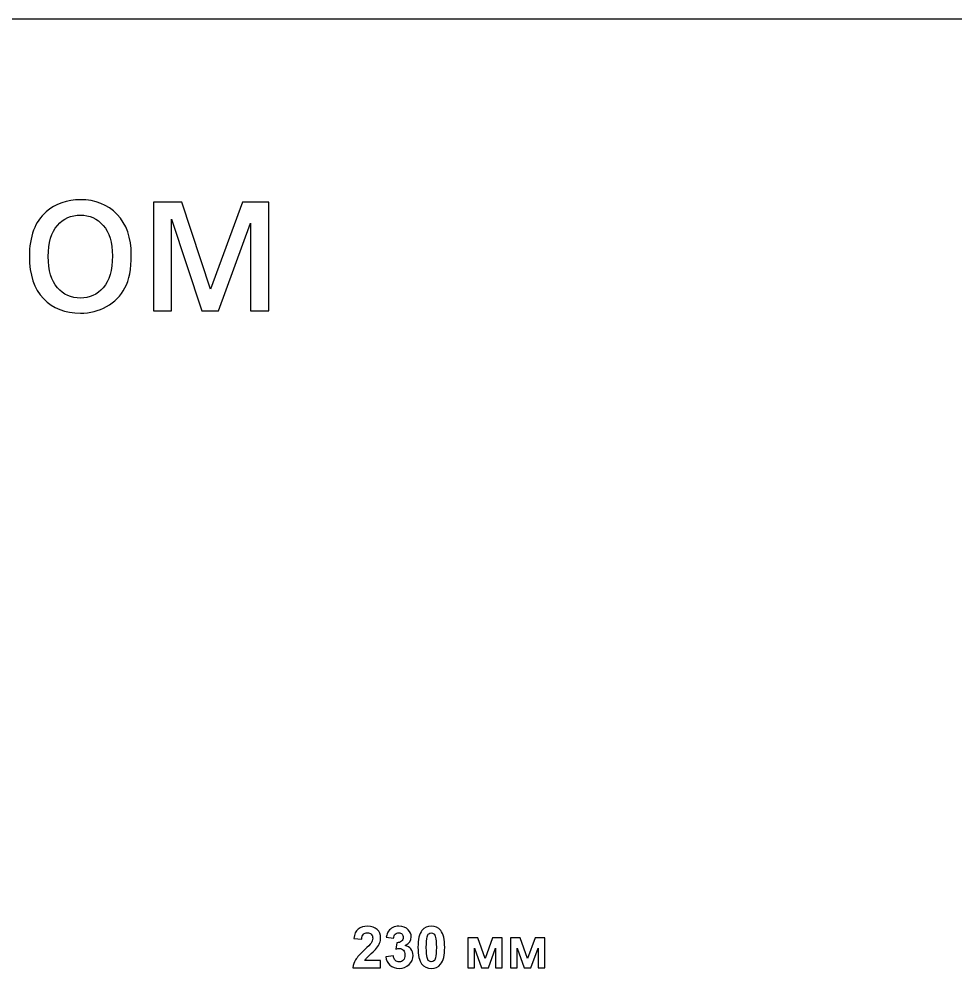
# Model space of a CAD drawing. Header units: centimetres. Extents: x -84 to 84, y -59 to 59.
# Drawn here: x 11.29 to 26.21, y 44.32 to 59.45 of the extents above; entities that cross this region are included whole.
import ezdxf

# ---------------------------------------------------------------- set-up
doc = ezdxf.new("R2010")
doc.units = ezdxf.units.CM
doc.header["$MEASUREMENT"] = 0
doc.layers.add('layer 1', color=7, linetype='Continuous')

msp = doc.modelspace()

# ---------------------------------------------------------------- linework, layer by layer
at = {"layer": 'layer 1', "color": 250}
msp.add_lwpolyline([(-84.1, -59.44999), (84.1, -59.44999), (84.1, 59.44999), (-84.1, 59.44999), (-84.1, -59.44999)], close=True, dxfattribs=at)
for points, knots in [([(11.45895, 55.66732), (11.45895, 55.98753), (11.54805, 56.22476), (11.72681, 56.37901), (11.72681, 56.37901), (11.8755, 56.5071), (12.0576, 56.57114), (12.272, 56.57114), (12.272, 56.57114), (12.50978, 56.57114), (12.70469, 56.49318), (12.85616, 56.33725), (12.85616, 56.33725), (13.00708, 56.18188), (13.08281, 55.96637), (13.08281, 55.69182), (13.08281, 55.69182), (13.08281, 55.46907), (13.0494, 55.29421), (12.98258, 55.16669), (12.98258, 55.16669), (12.91575, 55.03916), (12.8183, 54.94004), (12.69021, 54.86931), (12.69021, 54.86931), (12.56269, 54.79859), (12.42291, 54.76351), (12.272, 54.76351), (12.272, 54.76351), (12.0292, 54.76351), (11.83318, 54.84091), (11.68337, 54.99628), (11.68337, 54.99628), (11.53357, 55.15165), (11.45895, 55.37552), (11.45895, 55.66732)], [0, 0, 0, 0, 0.1, 0.1, 0.1, 0.1, 0.2, 0.2, 0.2, 0.2, 0.3, 0.3, 0.3, 0.3, 0.4, 0.4, 0.4, 0.4, 0.5, 0.5, 0.5, 0.5, 0.6, 0.6, 0.6, 0.6, 0.7, 0.7, 0.7, 0.7, 0.8, 0.8, 0.8, 0.8, 1, 1, 1, 1]), ([(13.43755, 56.53438), (13.43755, 56.53438), (13.88973, 56.53438), (13.88973, 56.53438), (13.88973, 56.53438), (13.88973, 56.53438), (14.34805, 55.14664), (14.34805, 55.14664), (14.34805, 55.14664), (14.34805, 55.14664), (14.85536, 56.53438), (14.85536, 56.53438), (14.85536, 56.53438), (14.85536, 56.53438), (15.27525, 56.53438), (15.27525, 56.53438), (15.27525, 56.53438), (15.27525, 56.53438), (15.27525, 54.80026), (15.27525, 54.80026), (15.27525, 54.80026), (15.27525, 54.80026), (14.98122, 54.80026), (14.98122, 54.80026), (14.98122, 54.80026), (14.98122, 54.80026), (14.98122, 56.19636), (14.98122, 56.19636), (14.98122, 56.19636), (14.98122, 56.19636), (14.47056, 54.80026), (14.47056, 54.80026), (14.47056, 54.80026), (14.47056, 54.80026), (14.20771, 54.80026), (14.20771, 54.80026), (14.20771, 54.80026), (14.20771, 54.80026), (13.7249, 56.26318), (13.7249, 56.26318), (13.7249, 56.26318), (13.7249, 56.26318), (13.7249, 54.80026), (13.7249, 54.80026), (13.7249, 54.80026), (13.7249, 54.80026), (13.43755, 54.80026), (13.43755, 54.80026), (13.43755, 54.80026), (13.43755, 54.80026), (13.43755, 56.53438), (13.43755, 56.53438)], [0, 0, 0, 0, 0.07142857, 0.07142857, 0.07142857, 0.07142857, 0.14285714, 0.14285714, 0.14285714, 0.14285714, 0.21428571, 0.21428571, 0.21428571, 0.21428571, 0.28571429, 0.28571429, 0.28571429, 0.28571429, 0.35714286, 0.35714286, 0.35714286, 0.35714286, 0.42857143, 0.42857143, 0.42857143, 0.42857143, 0.5, 0.5, 0.5, 0.5, 0.57142857, 0.57142857, 0.57142857, 0.57142857, 0.64285714, 0.64285714, 0.64285714, 0.64285714, 0.71428571, 0.71428571, 0.71428571, 0.71428571, 0.78571429, 0.78571429, 0.78571429, 0.78571429, 0.85714286, 0.85714286, 0.85714286, 0.85714286, 1, 1, 1, 1]), ([(11.75967, 55.66677), (11.75967, 55.44513), (11.80812, 55.27918), (11.90501, 55.16947), (11.90501, 55.16947), (12.00247, 55.05921), (12.12442, 55.00408), (12.272, 55.00408), (12.272, 55.00408), (12.4179, 55.00408), (12.5393, 55.05921), (12.63675, 55.17003), (12.63675, 55.17003), (12.73365, 55.28085), (12.7821, 55.44958), (12.7821, 55.67623), (12.7821, 55.67623), (12.7821, 55.89007), (12.73309, 56.05213), (12.63564, 56.16183), (12.63564, 56.16183), (12.53819, 56.27209), (12.41679, 56.32722), (12.272, 56.32722), (12.272, 56.32722), (12.12442, 56.32722), (12.00247, 56.27265), (11.90501, 56.16295), (11.90501, 56.16295), (11.80812, 56.05324), (11.75967, 55.88785), (11.75967, 55.66677)], [0, 0, 0, 0, 0.11111111, 0.11111111, 0.11111111, 0.11111111, 0.22222222, 0.22222222, 0.22222222, 0.22222222, 0.33333333, 0.33333333, 0.33333333, 0.33333333, 0.44444444, 0.44444444, 0.44444444, 0.44444444, 0.55555556, 0.55555556, 0.55555556, 0.55555556, 0.66666667, 0.66666667, 0.66666667, 0.66666667, 0.77777778, 0.77777778, 0.77777778, 0.77777778, 1, 1, 1, 1])]:
    msp.add_open_spline(points, degree=3, knots=knots, dxfattribs=at)
at = {"layer": 'layer 1', "color": 155}
for points, knots in [([(17.05694, 44.45558), (17.05694, 44.45558), (17.05694, 44.33909), (17.05694, 44.33909), (17.05694, 44.33909), (17.05694, 44.33909), (16.61576, 44.33909), (16.61576, 44.33909), (16.61576, 44.33909), (16.6205, 44.38342), (16.63487, 44.42531), (16.65872, 44.4649), (16.65872, 44.4649), (16.68256, 44.5045), (16.7298, 44.55708), (16.80012, 44.62266), (16.80012, 44.62266), (16.85684, 44.67556), (16.89154, 44.71148), (16.90438, 44.73028), (16.90438, 44.73028), (16.92165, 44.75627), (16.93037, 44.78195), (16.93037, 44.80748), (16.93037, 44.80748), (16.93037, 44.83561), (16.92288, 44.85717), (16.90774, 44.8723), (16.90774, 44.8723), (16.89276, 44.88743), (16.87197, 44.89493), (16.84552, 44.89493), (16.84552, 44.89493), (16.81923, 44.89493), (16.79844, 44.88698), (16.78285, 44.87108), (16.78285, 44.87108), (16.76741, 44.85533), (16.75854, 44.82904), (16.7561, 44.7922), (16.7561, 44.7922), (16.7561, 44.7922), (16.63044, 44.80473), (16.63044, 44.80473), (16.63044, 44.80473), (16.63793, 44.87413), (16.66132, 44.92397), (16.70076, 44.95424), (16.70076, 44.95424), (16.7402, 44.98435), (16.78942, 44.99949), (16.84858, 44.99949), (16.84858, 44.99949), (16.9134, 44.99949), (16.9643, 44.98191), (17.00145, 44.9469), (17.00145, 44.9469), (17.03845, 44.91189), (17.05694, 44.86833), (17.05694, 44.8162), (17.05694, 44.8162), (17.05694, 44.78654), (17.05159, 44.75841), (17.04104, 44.73151), (17.04104, 44.73151), (17.0305, 44.70476), (17.01368, 44.67678), (16.9906, 44.64743), (16.9906, 44.64743), (16.97546, 44.62786), (16.94779, 44.59989), (16.90805, 44.56335), (16.90805, 44.56335), (16.86815, 44.52681), (16.84293, 44.50266), (16.83238, 44.49058), (16.83238, 44.49058), (16.82168, 44.47866), (16.81312, 44.46689), (16.80654, 44.45558), (16.80654, 44.45558), (16.80654, 44.45558), (17.05694, 44.45558), (17.05694, 44.45558)], [0, 0, 0, 0, 0.04545455, 0.04545455, 0.04545455, 0.04545455, 0.09090909, 0.09090909, 0.09090909, 0.09090909, 0.13636364, 0.13636364, 0.13636364, 0.13636364, 0.18181818, 0.18181818, 0.18181818, 0.18181818, 0.22727273, 0.22727273, 0.22727273, 0.22727273, 0.27272727, 0.27272727, 0.27272727, 0.27272727, 0.31818182, 0.31818182, 0.31818182, 0.31818182, 0.36363636, 0.36363636, 0.36363636, 0.36363636, 0.40909091, 0.40909091, 0.40909091, 0.40909091, 0.45454545, 0.45454545, 0.45454545, 0.45454545, 0.5, 0.5, 0.5, 0.5, 0.54545455, 0.54545455, 0.54545455, 0.54545455, 0.59090909, 0.59090909, 0.59090909, 0.59090909, 0.63636364, 0.63636364, 0.63636364, 0.63636364, 0.68181818, 0.68181818, 0.68181818, 0.68181818, 0.72727273, 0.72727273, 0.72727273, 0.72727273, 0.77272727, 0.77272727, 0.77272727, 0.77272727, 0.81818182, 0.81818182, 0.81818182, 0.81818182, 0.86363636, 0.86363636, 0.86363636, 0.86363636, 0.90909091, 0.90909091, 0.90909091, 0.90909091, 1, 1, 1, 1]), ([(17.13781, 44.51321), (17.13781, 44.51321), (17.2598, 44.52804), (17.2598, 44.52804), (17.2598, 44.52804), (17.26363, 44.49685), (17.27402, 44.473), (17.29099, 44.45649), (17.29099, 44.45649), (17.30796, 44.43998), (17.32844, 44.43173), (17.35244, 44.43173), (17.35244, 44.43173), (17.37828, 44.43173), (17.39999, 44.44167), (17.41772, 44.46139), (17.41772, 44.46139), (17.4353, 44.48111), (17.44417, 44.50771), (17.44417, 44.54134), (17.44417, 44.54134), (17.44417, 44.57298), (17.43576, 44.5982), (17.41879, 44.6167), (17.41879, 44.6167), (17.40182, 44.6352), (17.38118, 44.64452), (17.35672, 44.64452), (17.35672, 44.64452), (17.34067, 44.64452), (17.32156, 44.64131), (17.29925, 44.63505), (17.29925, 44.63505), (17.29925, 44.63505), (17.31316, 44.73716), (17.31316, 44.73716), (17.31316, 44.73716), (17.34709, 44.73625), (17.37293, 44.74374), (17.39081, 44.75948), (17.39081, 44.75948), (17.4087, 44.77508), (17.41757, 44.79602), (17.41757, 44.82216), (17.41757, 44.82216), (17.41757, 44.84433), (17.41099, 44.86191), (17.39785, 44.87521), (17.39785, 44.87521), (17.3847, 44.88835), (17.36727, 44.89493), (17.34541, 44.89493), (17.34541, 44.89493), (17.32386, 44.89493), (17.30551, 44.88743), (17.29038, 44.87245), (17.29038, 44.87245), (17.27509, 44.85747), (17.26592, 44.83561), (17.26256, 44.80687), (17.26256, 44.80687), (17.26256, 44.80687), (17.14699, 44.82659), (17.14699, 44.82659), (17.14699, 44.82659), (17.15509, 44.86664), (17.16717, 44.89859), (17.18352, 44.92259), (17.18352, 44.92259), (17.19973, 44.94644), (17.2225, 44.96525), (17.25155, 44.979), (17.25155, 44.979), (17.28059, 44.99261), (17.31331, 44.99949), (17.34939, 44.99949), (17.34939, 44.99949), (17.41115, 44.99949), (17.46068, 44.97977), (17.49798, 44.94017), (17.49798, 44.94017), (17.5287, 44.90777), (17.54414, 44.87108), (17.54414, 44.83026), (17.54414, 44.83026), (17.54414, 44.77248), (17.51265, 44.72616), (17.44952, 44.69176), (17.44952, 44.69176), (17.48712, 44.68366), (17.51708, 44.66562), (17.53971, 44.63749), (17.53971, 44.63749), (17.56218, 44.60936), (17.57349, 44.57543), (17.57349, 44.53568), (17.57349, 44.53568), (17.57349, 44.47805), (17.5524, 44.42882), (17.51036, 44.38816), (17.51036, 44.38816), (17.46832, 44.3475), (17.41604, 44.32717), (17.35336, 44.32717), (17.35336, 44.32717), (17.29405, 44.32717), (17.24482, 44.34429), (17.20584, 44.37868), (17.20584, 44.37868), (17.16671, 44.41293), (17.14408, 44.45772), (17.13781, 44.51321)], [0, 0, 0, 0, 0.03448276, 0.03448276, 0.03448276, 0.03448276, 0.06896552, 0.06896552, 0.06896552, 0.06896552, 0.10344828, 0.10344828, 0.10344828, 0.10344828, 0.13793103, 0.13793103, 0.13793103, 0.13793103, 0.17241379, 0.17241379, 0.17241379, 0.17241379, 0.20689655, 0.20689655, 0.20689655, 0.20689655, 0.24137931, 0.24137931, 0.24137931, 0.24137931, 0.27586207, 0.27586207, 0.27586207, 0.27586207, 0.31034483, 0.31034483, 0.31034483, 0.31034483, 0.34482759, 0.34482759, 0.34482759, 0.34482759, 0.37931034, 0.37931034, 0.37931034, 0.37931034, 0.4137931, 0.4137931, 0.4137931, 0.4137931, 0.44827586, 0.44827586, 0.44827586, 0.44827586, 0.48275862, 0.48275862, 0.48275862, 0.48275862, 0.51724138, 0.51724138, 0.51724138, 0.51724138, 0.55172414, 0.55172414, 0.55172414, 0.55172414, 0.5862069, 0.5862069, 0.5862069, 0.5862069, 0.62068966, 0.62068966, 0.62068966, 0.62068966, 0.65517241, 0.65517241, 0.65517241, 0.65517241, 0.68965517, 0.68965517, 0.68965517, 0.68965517, 0.72413793, 0.72413793, 0.72413793, 0.72413793, 0.75862069, 0.75862069, 0.75862069, 0.75862069, 0.79310345, 0.79310345, 0.79310345, 0.79310345, 0.82758621, 0.82758621, 0.82758621, 0.82758621, 0.86206897, 0.86206897, 0.86206897, 0.86206897, 0.89655172, 0.89655172, 0.89655172, 0.89655172, 0.93103448, 0.93103448, 0.93103448, 0.93103448, 1, 1, 1, 1]), ([(17.86487, 44.99949), (17.92846, 44.99949), (17.97814, 44.97671), (18.01407, 44.93116), (18.01407, 44.93116), (18.05672, 44.87735), (18.07812, 44.78792), (18.07812, 44.66317), (18.07812, 44.66317), (18.07812, 44.53859), (18.05657, 44.449), (18.01361, 44.39458), (18.01361, 44.39458), (17.97799, 44.34964), (17.92846, 44.32717), (17.86487, 44.32717), (17.86487, 44.32717), (17.80097, 44.32717), (17.74945, 44.35178), (17.71032, 44.401), (17.71032, 44.401), (17.67118, 44.45023), (17.65161, 44.53813), (17.65161, 44.6644), (17.65161, 44.6644), (17.65161, 44.78837), (17.67317, 44.87765), (17.71612, 44.93207), (17.71612, 44.93207), (17.75174, 44.97702), (17.80127, 44.99949), (17.86487, 44.99949)], [0, 0, 0, 0, 0.11111111, 0.11111111, 0.11111111, 0.11111111, 0.22222222, 0.22222222, 0.22222222, 0.22222222, 0.33333333, 0.33333333, 0.33333333, 0.33333333, 0.44444444, 0.44444444, 0.44444444, 0.44444444, 0.55555556, 0.55555556, 0.55555556, 0.55555556, 0.66666667, 0.66666667, 0.66666667, 0.66666667, 0.77777778, 0.77777778, 0.77777778, 0.77777778, 1, 1, 1, 1]), ([(17.86487, 44.89493), (17.84989, 44.89493), (17.83643, 44.89003), (17.82481, 44.88025), (17.82481, 44.88025), (17.81304, 44.87062), (17.80387, 44.85319), (17.79745, 44.82797), (17.79745, 44.82797), (17.78889, 44.79541), (17.78461, 44.74037), (17.78461, 44.66317), (17.78461, 44.66317), (17.78461, 44.58582), (17.78843, 44.53278), (17.79608, 44.50388), (17.79608, 44.50388), (17.80372, 44.47499), (17.81335, 44.45573), (17.82497, 44.4461), (17.82497, 44.4461), (17.83659, 44.43647), (17.84989, 44.43173), (17.86487, 44.43173), (17.86487, 44.43173), (17.87985, 44.43173), (17.8933, 44.43662), (17.90507, 44.4464), (17.90507, 44.4464), (17.91669, 44.45604), (17.92586, 44.47346), (17.93228, 44.49869), (17.93228, 44.49869), (17.94084, 44.53094), (17.94512, 44.58582), (17.94512, 44.66317), (17.94512, 44.66317), (17.94512, 44.74037), (17.9413, 44.79342), (17.93366, 44.82231), (17.93366, 44.82231), (17.92601, 44.8512), (17.91638, 44.87062), (17.90477, 44.88025), (17.90477, 44.88025), (17.89315, 44.89003), (17.87985, 44.89493), (17.86487, 44.89493)], [0, 0, 0, 0, 0.07692308, 0.07692308, 0.07692308, 0.07692308, 0.15384615, 0.15384615, 0.15384615, 0.15384615, 0.23076923, 0.23076923, 0.23076923, 0.23076923, 0.30769231, 0.30769231, 0.30769231, 0.30769231, 0.38461538, 0.38461538, 0.38461538, 0.38461538, 0.46153846, 0.46153846, 0.46153846, 0.46153846, 0.53846154, 0.53846154, 0.53846154, 0.53846154, 0.61538462, 0.61538462, 0.61538462, 0.61538462, 0.69230769, 0.69230769, 0.69230769, 0.69230769, 0.76923077, 0.76923077, 0.76923077, 0.76923077, 0.84615385, 0.84615385, 0.84615385, 0.84615385, 1, 1, 1, 1]), ([(18.44776, 44.81513), (18.44776, 44.81513), (18.6046, 44.81513), (18.6046, 44.81513), (18.6046, 44.81513), (18.6046, 44.81513), (18.72155, 44.4834), (18.72155, 44.4834), (18.72155, 44.4834), (18.72155, 44.4834), (18.84048, 44.81513), (18.84048, 44.81513), (18.84048, 44.81513), (18.84048, 44.81513), (18.99626, 44.81513), (18.99626, 44.81513), (18.99626, 44.81513), (18.99626, 44.81513), (18.99626, 44.33909), (18.99626, 44.33909), (18.99626, 44.33909), (18.99626, 44.33909), (18.88894, 44.33909), (18.88894, 44.33909), (18.88894, 44.33909), (18.88894, 44.33909), (18.88894, 44.65247), (18.88894, 44.65247), (18.88894, 44.65247), (18.88894, 44.65247), (18.77368, 44.33909), (18.77368, 44.33909), (18.77368, 44.33909), (18.77368, 44.33909), (18.6656, 44.33909), (18.6656, 44.33909), (18.6656, 44.33909), (18.6656, 44.33909), (18.55507, 44.65247), (18.55507, 44.65247), (18.55507, 44.65247), (18.55507, 44.65247), (18.55507, 44.33909), (18.55507, 44.33909), (18.55507, 44.33909), (18.55507, 44.33909), (18.44776, 44.33909), (18.44776, 44.33909), (18.44776, 44.33909), (18.44776, 44.33909), (18.44776, 44.81513), (18.44776, 44.81513)], [0, 0, 0, 0, 0.07142857, 0.07142857, 0.07142857, 0.07142857, 0.14285714, 0.14285714, 0.14285714, 0.14285714, 0.21428571, 0.21428571, 0.21428571, 0.21428571, 0.28571429, 0.28571429, 0.28571429, 0.28571429, 0.35714286, 0.35714286, 0.35714286, 0.35714286, 0.42857143, 0.42857143, 0.42857143, 0.42857143, 0.5, 0.5, 0.5, 0.5, 0.57142857, 0.57142857, 0.57142857, 0.57142857, 0.64285714, 0.64285714, 0.64285714, 0.64285714, 0.71428571, 0.71428571, 0.71428571, 0.71428571, 0.78571429, 0.78571429, 0.78571429, 0.78571429, 0.85714286, 0.85714286, 0.85714286, 0.85714286, 1, 1, 1, 1]), ([(19.1262, 44.81513), (19.1262, 44.81513), (19.28304, 44.81513), (19.28304, 44.81513), (19.28304, 44.81513), (19.28304, 44.81513), (19.39999, 44.4834), (19.39999, 44.4834), (19.39999, 44.4834), (19.39999, 44.4834), (19.51892, 44.81513), (19.51892, 44.81513), (19.51892, 44.81513), (19.51892, 44.81513), (19.6747, 44.81513), (19.6747, 44.81513), (19.6747, 44.81513), (19.6747, 44.81513), (19.6747, 44.33909), (19.6747, 44.33909), (19.6747, 44.33909), (19.6747, 44.33909), (19.56738, 44.33909), (19.56738, 44.33909), (19.56738, 44.33909), (19.56738, 44.33909), (19.56738, 44.65247), (19.56738, 44.65247), (19.56738, 44.65247), (19.56738, 44.65247), (19.45212, 44.33909), (19.45212, 44.33909), (19.45212, 44.33909), (19.45212, 44.33909), (19.34404, 44.33909), (19.34404, 44.33909), (19.34404, 44.33909), (19.34404, 44.33909), (19.23351, 44.65247), (19.23351, 44.65247), (19.23351, 44.65247), (19.23351, 44.65247), (19.23351, 44.33909), (19.23351, 44.33909), (19.23351, 44.33909), (19.23351, 44.33909), (19.1262, 44.33909), (19.1262, 44.33909), (19.1262, 44.33909), (19.1262, 44.33909), (19.1262, 44.81513), (19.1262, 44.81513)], [0, 0, 0, 0, 0.07142857, 0.07142857, 0.07142857, 0.07142857, 0.14285714, 0.14285714, 0.14285714, 0.14285714, 0.21428571, 0.21428571, 0.21428571, 0.21428571, 0.28571429, 0.28571429, 0.28571429, 0.28571429, 0.35714286, 0.35714286, 0.35714286, 0.35714286, 0.42857143, 0.42857143, 0.42857143, 0.42857143, 0.5, 0.5, 0.5, 0.5, 0.57142857, 0.57142857, 0.57142857, 0.57142857, 0.64285714, 0.64285714, 0.64285714, 0.64285714, 0.71428571, 0.71428571, 0.71428571, 0.71428571, 0.78571429, 0.78571429, 0.78571429, 0.78571429, 0.85714286, 0.85714286, 0.85714286, 0.85714286, 1, 1, 1, 1])]:
    msp.add_open_spline(points, degree=3, knots=knots, dxfattribs=at)

doc.saveas('drawing.dxf')
